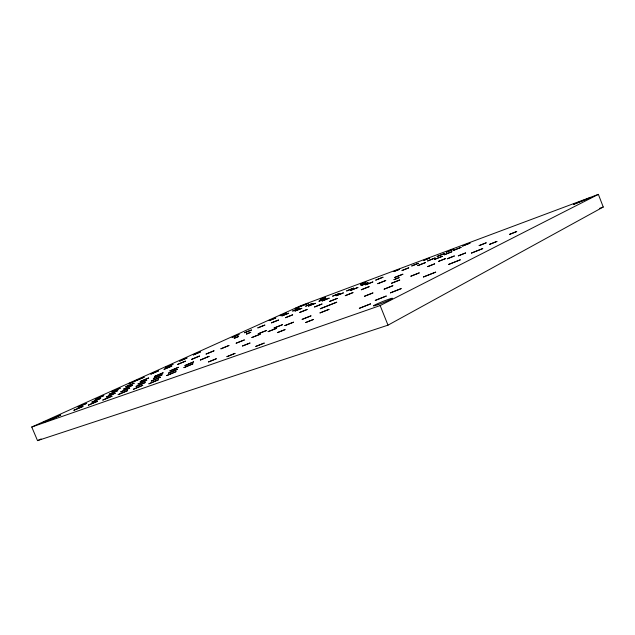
<?xml version="1.0" encoding="UTF-8"?>
<svg xmlns="http://www.w3.org/2000/svg" width="635" height="635" viewBox="0 0 635 635"><rect width="100%" height="100%" fill="white"/><g stroke="black" fill="none" stroke-linecap="round" stroke-linejoin="round"><path stroke-width="0.95" d="M388.001 325.16L603.25 207.026L598.368 194.373L300.768 305.713L31.75 427.022L37.529 440.626L388.001 325.16L380.143 305.562L598.368 194.373M37.529 440.626L41.116 438.952M599.527 208.375L603.25 207.026M31.75 427.022L380.143 305.562M209.098 356.33L200.398 360.021L209.098 356.33M208.55 361.942L216.281 358.767L208.55 361.942M206.097 354.052L213.971 350.822L206.097 354.052M199.493 356.052L191.675 359.354L199.493 356.052M200.438 351.909L193.334 354.901L200.438 351.909M193.596 361.879L184.975 365.53L193.596 361.879M192.889 363.831L183.944 367.625L192.889 363.831M185.436 361.14L177.681 364.411L185.436 361.14M186.936 358.013L179.665 361.077L186.936 358.013M177.332 369.364L168.473 373.126L177.332 369.364M178.427 367.3L169.886 370.919L178.427 367.3M175.998 371.65L166.799 375.563L175.998 371.65M171.775 366.077L164.084 369.316L171.775 366.077M172.966 364.331L165.521 367.467L172.966 364.331M158.377 379.801L148.9 383.834L158.377 379.801M160.393 377.174L151.281 381.04L160.393 377.174M162.123 374.785L153.345 378.5L162.123 374.785M163.092 372.816L154.623 376.396L163.092 372.816M158.496 370.872L150.868 374.086L158.496 370.872M142.732 385.31L133.35 389.295L142.732 385.31M145.145 382.572L136.12 386.397L145.145 382.572M146.733 380.294L138.033 383.977L146.733 380.294M148.622 377.992L140.232 381.54L148.622 377.992M144.105 377.238L128.5 383.81L144.105 377.238M127.452 390.692L118.166 394.629L127.452 390.692M129.715 388.064L120.777 391.858L129.715 388.064M132.239 385.453L123.627 389.096L132.239 385.453M134.128 383.207L125.809 386.715L134.128 383.207M111.998 396.169L102.799 400.066L111.998 396.169M115.205 393.208L106.355 396.954L115.205 393.208M117.713 390.652L109.172 394.256L117.713 390.652M120.174 388.223L111.927 391.7L120.174 388.223M589.994 197.834L573.699 204.311L589.994 197.834M97.48 401.272L88.376 405.13L97.48 401.272M100.655 398.391L91.885 402.098L100.655 398.391M103.735 395.653L95.274 399.224L103.735 395.653M82.923 406.44L73.906 410.25L82.923 406.44M86.67 403.368L77.986 407.043L86.67 403.368M60.69 415.068L52.578 418.925L42.855 422.6L60.69 415.068M516.699 231.545L509.5 234.402L516.699 231.545M496.895 241.451L489.418 244.411L496.895 241.451M482.727 248.602L471.44 253.071L482.727 248.602M460.248 259.842L448.5 264.493L460.248 259.842M486.164 242.832L479.163 245.602L486.164 242.832M435.673 272.137L423.434 276.979L435.673 272.137M465.59 252.952L458.335 255.834L465.59 252.952M401.13 288.631L390.438 292.854L401.13 288.631M454.319 255.992L447.31 258.77L454.319 255.992M386.215 296.069L375.285 300.387L386.215 296.069M370.53 303.895L359.346 308.308L370.53 303.895M445.381 258.659L438.531 261.382L445.381 258.659M469.964 243.11L462.59 246.047L469.964 243.11M419.203 272.899L410.885 276.193L419.203 272.899M434.642 263.858L427.672 266.629L434.642 263.858M461.058 247.364L453.565 250.341L461.058 247.364M392.819 285.726L384.159 289.155L392.819 285.726M451.842 251.762L444.23 254.786L451.842 251.762M442.293 256.318L434.562 259.39L442.293 256.318M399.709 280.011L391.549 283.242L399.709 280.011M453.581 249.23L446.318 252.119L453.581 249.23M444.516 253.532L437.142 256.461L444.516 253.532M372.888 292.941L364.403 296.299L372.888 292.941M435.134 257.977L427.649 260.953L435.134 257.977M425.426 262.58L417.822 265.605L425.426 262.58M399.058 277.63L394.01 279.63L399.058 277.63M402.844 274.225L394.787 277.424L402.844 274.225M429.649 258.032L423.91 260.31L429.649 258.032M418.354 263.327L411.782 265.938L418.354 263.327M408.726 267.843L402.05 270.502L408.726 267.843M385.731 280.535L377.809 283.678L385.731 280.535M313.555 319.421L305.705 322.524L313.555 319.421M328.993 309.364L320.024 312.912L328.993 309.364M369.11 286.655L361.323 289.75L369.11 286.655M264.184 343.106L255.834 346.408L264.184 343.106M399.447 269.319L393.883 271.534L399.447 269.319M285.012 329.621L277.4 332.629L285.012 329.621M310.952 315.881L302.165 319.365L310.952 315.881M336.685 302.22L320.286 308.729L336.685 302.22M352.949 292.608L345.297 295.656L352.949 292.608M382.961 277.233L375.769 280.091L382.961 277.233M372.84 281.94L365.546 284.837L372.84 281.94M293.497 322.191L284.869 325.604L293.497 322.191M234.998 353.37L226.957 356.672L234.998 353.37M368.117 282.758L361.045 285.575L368.117 282.758M249.96 343.043L242.506 345.996L249.96 343.043M357.894 287.488L350.71 290.346L357.894 287.488M337.241 298.402L329.708 301.395L337.241 298.402M282.369 324.739L274.122 328.009L282.369 324.739M353.655 288.139L346.686 290.917L353.655 288.139M365.99 282.059L360.577 284.218L365.99 282.059M276.59 328.295L268.121 331.653L276.59 328.295M343.329 292.902L336.248 295.712L343.329 292.902M321.969 304.03L314.555 306.975L321.969 304.03M260.207 334.216L251.897 337.51L260.207 334.216M307.102 309.507L299.807 312.404L307.102 309.507M266.335 330.557L258.239 333.772L266.335 330.557M339.558 293.386L332.684 296.124L339.558 293.386M329.128 298.172L322.159 300.95L329.128 298.172M325.803 298.506L319.032 301.204L325.803 298.506M244.324 339.955L236.164 343.194L244.324 339.955M315.285 303.316L308.419 306.046L315.285 303.316M292.632 314.841L285.448 317.69L292.632 314.841M325.485 297.196L320.294 299.26L325.485 297.196M228.925 345.519L220.932 348.798L228.925 345.519M301.784 308.332L295.013 311.023L301.784 308.332M278.543 320.032L271.47 322.842L278.543 320.032M312.38 303.506L305.705 306.157L312.38 303.506M246.642 333.899C244.816 335.026 256.945 329.66 246.642 333.899M264.819 325.088L257.858 327.858L264.819 325.088M288.608 313.222L281.94 315.881L288.608 313.222M299.276 308.38L292.703 310.999L299.276 308.38M308.015 303.395L295.608 308.332L308.015 303.395M234.49 338.09C232.021 339.431 245.062 333.764 234.49 338.09M280.733 315.365L280.003 315.722L286.488 313.142L280.733 315.365M275.749 318L269.176 320.611L275.749 318M251.444 330.017L244.586 332.74L251.444 330.017M232.513 337.09C228.568 339.209 249.317 330.224 232.513 337.09M377.817 304.705A10.223 0.627 -21.8 0 0 392.454 298.347A10.223 0.627 -21.8 0 0 378.643 303.205A10.223 0.627 -21.8 0 0 377.817 304.705"/></g></svg>
